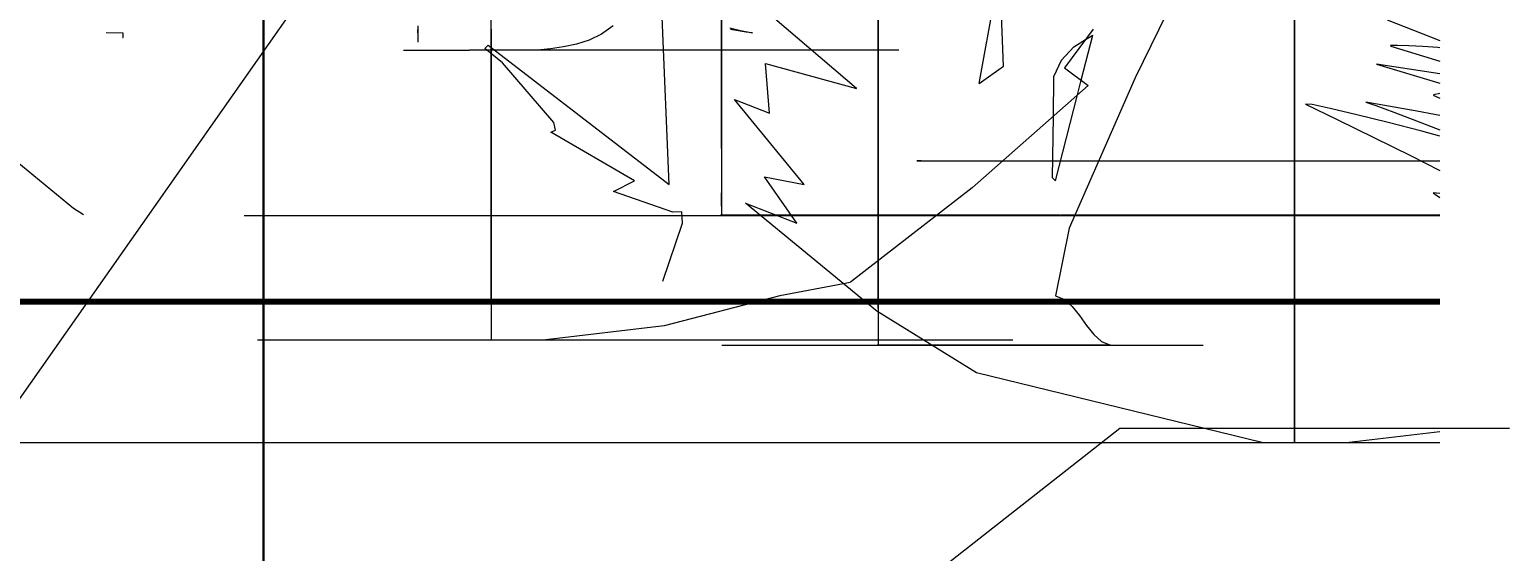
# Model space of a CAD drawing. Header units: inches. Extents: x -9046 to -8234, y -279 to 479.
# Drawn here: x -8398 to -8335, y -22.6 to -0.4 of the extents above; entities that cross this region are included whole.
import ezdxf

# ---------------------------------------------------------------- set-up
doc = ezdxf.new("R2010")
doc.units = ezdxf.units.IN
doc.header["$MEASUREMENT"] = 0
for name, color, linetype, lineweight in [('A-ANNO-DIMS-1', 211, 'Continuous', 30), ('A-DETL-GENF', 92, 'Continuous', 9), ('C-TOPO', 7, 'Continuous', 9), ('C-TOPO-MAJR', 7, 'Continuous', 80), ('G-ANNO-TEXT', 231, 'Continuous', 9)]:
    doc.layers.add(name, color=color, linetype=linetype, lineweight=lineweight)
doc.styles.add('Century Gothic_B', font='GOTHICB.TTF', dxfattribs={"height": 4.5})
doc.dimstyles.new('OD__1_16__Tol__', dxfattribs={"dimscale": 12, "dimtxt": 4.698757, "dimasz": 0.5, "dimexe": 0.375, "dimexo": 0.25, "dimgap": 0.0625, "dimtad": 1, "dimdec": 4, "dimrnd": 0.0625, "dimzin": 3, "dimdsep": 46, "dimlunit": 4, "dimtxsty": 'Century Gothic_B', "dimblk1": 'OBLIQUE', "dimblk2": 'OBLIQUE', "dimsah": 1, "dimcen": 0.09, "dimdle": 0.375, "dimazin": 0, "dimtfac": 1, "dimtdec": 4, "dimtix": 1, "dimtmove": 0, "dimatfit": 3, "dimfxl": 1, "dimtvp": 1, "dimtfill": 1, "dimfrac": 2, "dimtolj": 1, "dimtzin": 0, "dimlwd": 30, "dimlwe": 30, "dimarcsym": 2})

# ---------------------------------------------------------------- blocks, each defined once
blk = doc.blocks.new('hydrangea 26752 - hydrangea 26752-1770219-BUILDING SECTION - EAST_WEST - LOOKING SOUTH')
at = {"layer": 'A-DETL-GENF'}
for p, q in [((-8381.49, -0.252), (-8381.49, -0.6)), ((-8381.49, -0.34), (-8381.49, -0.443)), ((-8381.49, -0.516), (-8381.49, -0.398)), ((-8381.49, -0.443), (-8381.49, -0.553)), ((-8381.49, -0.553), (-8381.49, -0.516)), ((-8381.49, -0.6), (-8381.49, -0.852)), ((-8373.664, -0.6), (-8374.186, -0.852)), ((-8373.161, -0.252), (-8373.664, -0.6)), ((-8368.186, -0.34), (-8367.733, -0.443)), ((-8367.489, -0.516), (-8368.162, -0.398)), ((-8367.733, -0.443), (-8367.225, -0.553)), ((-8367.225, -0.553), (-8367.489, -0.516)), ((-8381.49, -0.852), (-8381.49, -0.946)), ((-8375.829, -1.223), (-8376.39, -1.282)), ((-8375.273, -1.144), (-8375.829, -1.223)), ((-8374.724, -1.027), (-8375.273, -1.144)), ((-8374.186, -0.852), (-8374.724, -1.027)), ((-8382.101, -1.282), (-8381.999, -1.282)), ((-8381.999, -1.282), (-8380.667, -1.282)), ((-8380.667, -1.282), (-8379.847, -1.282)), ((-8379.847, -1.282), (-8379.284, -1.282)), ((-8378.555, -1.282), (-8379.284, -1.282)), ((-8378.555, -1.282), (-8379.284, -1.282)), ((-8378.211, -1.282), (-8378.555, -1.282)), ((-8378.211, -1.282), (-8378.555, -1.282)), ((-8376.39, -1.282), (-8378.211, -1.282)), ((-8371.01, -1.282), (-8378.211, -1.282)), ((-8375.091, -1.282), (-8375.973, -1.282)), ((-8371.241, -1.282), (-8375.091, -1.282)), ((-8371.01, -1.282), (-8371.241, -1.282)), ((-8364.709, -1.282), (-8371.01, -1.282)), ((-8367.844, -1.282), (-8371.01, -1.282)), ((-8365.009, -1.282), (-8367.844, -1.282)), ((-8364.709, -1.282), (-8365.009, -1.282)), ((-8362.848, -1.282), (-8364.703, -1.282)), ((-8360.986, -1.282), (-8364.703, -1.282)), ((-8361.47, -1.282), (-8362.848, -1.282)), ((-8360.986, -1.282), (-8361.47, -1.282))]:
    blk.add_line(p, q, dxfattribs=at)
blk = doc.blocks.new('yew 26768 - yew 26768-V20-BUILDING SECTION - EAST_WEST - LOOKING SOUTH')
at = {"layer": 'A-DETL-GENF'}
for p, q in [((-8344.131, 4.793), (-8344.131, -1.211)), ((-8362.789, -2.911), (-8367.783, 1.34)), ((-8344.131, -1.211), (-8344.131, 1.499)), ((-8344.131, 1.499), (-8344.131, -0.945)), ((-8344.131, -2.911), (-8344.131, 1.34)), ((-8344.131, -0.945), (-8344.131, 0.011)), ((-8344.131, 0.011), (-8344.131, -4.452)), ((-8366.508, -3.973), (-8366.668, -1.848)), ((-8366.668, -1.848), (-8362.789, -2.911)), ((-8344.131, -3.973), (-8344.131, -1.848)), ((-8344.131, -1.848), (-8344.131, -2.911)), ((-8365.021, -7.002), (-8367.996, -3.389)), ((-8367.996, -3.389), (-8366.508, -3.973)), ((-8344.131, -7.002), (-8344.131, -3.389)), ((-8344.131, -3.389), (-8344.131, -3.973)), ((-8344.131, -4.452), (-8344.131, -4.77)), ((-8344.131, -4.77), (-8344.131, -6.417)), ((-8365.339, -8.649), (-8366.721, -6.683)), ((-8366.721, -6.683), (-8365.021, -7.002)), ((-8344.131, -6.417), (-8344.131, -7.161)), ((-8344.131, -8.649), (-8344.131, -6.683)), ((-8344.131, -6.683), (-8344.131, -7.002)), ((-8344.131, -7.161), (-8344.131, -11.518)), ((-8361.923, -12.409), (-8367.518, -7.799)), ((-8367.518, -7.799), (-8365.339, -8.649)), ((-8344.131, -12.409), (-8344.131, -7.799)), ((-8344.131, -7.799), (-8344.131, -8.649)), ((-8344.131, -11.518), (-8344.131, -15.556)), ((-8357.688, -15.025), (-8361.923, -12.409)), ((-8344.131, -15.025), (-8344.131, -12.409)), ((-8345.521, -18), (-8357.688, -15.025)), ((-8344.131, -18), (-8344.131, -15.025)), ((-8344.131, -15.556), (-8344.131, -16.124)), ((-8344.131, -16.124), (-8344.131, -17.399)), ((-8344.131, -17.399), (-8344.131, -18)), ((-8337.938, -17.539), (-8341.802, -18))]:
    blk.add_line(p, q, dxfattribs=at)
blk = doc.blocks.new('fountain grass 26746 - fountain grass 26746-V21-BUILDING SECTION - EAST_WEST - LOOKING SOUTH')
at = {"layer": 'A-DETL-GENF'}
for p, q in [((-8368.546, 0.581), (-8368.546, -0.743)), ((-8368.546, -0.743), (-8368.546, 0.013)), ((-8368.546, 0.013), (-8368.546, -1.245)), ((-8340.187, 0.013), (-8337.938, -0.877)), ((-8394.032, -0.554), (-8394.758, -0.545)), ((-8394.032, -0.743), (-8394.032, -0.554)), ((-8368.546, -0.429), (-8368.546, -0.059)), ((-8368.546, -0.754), (-8368.546, -0.429)), ((-8368.546, -0.543), (-8368.546, -0.563)), ((-8368.546, -0.554), (-8368.546, -0.543)), ((-8368.546, -0.743), (-8368.546, -0.554)), ((-8368.546, -0.563), (-8368.546, -0.613)), ((-8368.546, -0.613), (-8368.546, -0.693)), ((-8394.068, -0.75), (-8394.032, -0.743)), ((-8368.546, -0.693), (-8368.546, -0.804)), ((-8368.546, -0.997), (-8368.546, -0.764)), ((-8368.546, -1.082), (-8368.546, -0.764)), ((-8368.546, -0.818), (-8368.546, -0.947)), ((-8368.546, -0.947), (-8368.546, -1.121)), ((-8368.546, -1.121), (-8368.546, -0.997)), ((-8368.546, -1.099), (-8368.546, -1.081)), ((-8368.546, -1.081), (-8368.546, -1.086)), ((-8368.546, -1.522), (-8368.546, -1.082)), ((-8368.546, -1.086), (-8368.546, -1.121)), ((-8368.546, -1.132), (-8368.546, -1.099)), ((-8368.546, -1.121), (-8368.546, -2.823)), ((-8368.546, -1.173), (-8368.546, -1.132)), ((-8368.546, -1.213), (-8368.546, -1.173)), ((-8368.546, -1.245), (-8368.546, -1.213)), ((-8339.752, -1.081), (-8340.037, -1.086)), ((-8340.037, -1.086), (-8340.035, -1.121)), ((-8340.035, -1.121), (-8337.938, -1.759)), ((-8339.267, -1.099), (-8339.752, -1.081)), ((-8338.665, -1.132), (-8339.267, -1.099)), ((-8338.032, -1.173), (-8338.661, -1.133)), ((-8337.938, -1.179), (-8338.032, -1.173)), ((-8368.546, -2.011), (-8368.546, -1.522)), ((-8368.546, -2.823), (-8368.546, -1.877)), ((-8368.546, -1.877), (-8368.546, -2.997)), ((-8337.938, -2.289), (-8340.64, -1.877)), ((-8340.64, -1.877), (-8337.938, -2.694)), ((-8368.546, -2.495), (-8368.546, -2.011)), ((-8368.546, -2.921), (-8368.546, -2.495)), ((-8368.546, -2.822), (-8368.546, -2.865)), ((-8368.546, -2.823), (-8368.546, -2.822)), ((-8368.546, -4.524), (-8368.546, -2.823)), ((-8368.546, -5.163), (-8368.546, -2.823)), ((-8368.546, -2.823), (-8368.546, -4.524)), ((-8368.546, -2.865), (-8368.546, -2.941)), ((-8368.546, -3.22), (-8368.546, -2.921)), ((-8368.546, -2.941), (-8368.546, -3.041)), ((-8368.546, -2.997), (-8368.546, -3.025)), ((-8368.546, -3.025), (-8368.546, -3.054)), ((-8368.546, -3.041), (-8368.546, -3.156)), ((-8368.546, -3.054), (-8368.546, -3.084)), ((-8368.546, -3.084), (-8368.546, -3.114)), ((-8368.546, -3.114), (-8368.546, -3.143)), ((-8368.546, -3.143), (-8368.546, -3.172)), ((-8338.001, -3.143), (-8338.16, -3.172)), ((-8337.938, -3.135), (-8338.001, -3.143)), ((-8368.546, -3.156), (-8368.546, -3.275)), ((-8368.546, -3.172), (-8368.546, -3.201)), ((-8368.546, -3.201), (-8368.546, -4.524)), ((-8368.546, -3.39), (-8368.546, -3.237)), ((-8368.546, -3.275), (-8368.546, -3.39)), ((-8368.546, -4.524), (-8368.546, -3.496)), ((-8368.546, -3.496), (-8368.546, -3.64)), ((-8368.546, -3.605), (-8368.546, -3.579)), ((-8368.546, -3.579), (-8368.546, -4.244)), ((-8368.546, -3.767), (-8368.546, -3.605)), ((-8368.546, -3.64), (-8368.546, -3.923)), ((-8368.546, -4.033), (-8368.546, -3.767)), ((-8343.379, -3.605), (-8343.665, -3.579)), ((-8343.665, -3.579), (-8342.31, -4.244)), ((-8342.608, -3.767), (-8343.379, -3.605)), ((-8341.484, -4.033), (-8342.608, -3.767)), ((-8339.166, -3.841), (-8341.094, -3.496)), ((-8341.094, -3.496), (-8340.674, -3.64)), ((-8340.674, -3.64), (-8339.906, -3.923)), ((-8338.16, -3.172), (-8338.22, -3.201)), ((-8338.22, -3.201), (-8337.938, -3.331)), ((-8368.546, -3.923), (-8368.546, -4.288)), ((-8368.546, -4.369), (-8368.546, -4.033)), ((-8368.546, -4.244), (-8368.546, -5.004)), ((-8368.546, -4.288), (-8368.546, -4.682)), ((-8368.546, -4.742), (-8368.546, -4.369)), ((-8342.31, -4.244), (-8340.759, -5.004)), ((-8340.139, -4.369), (-8341.484, -4.033)), ((-8338.706, -4.742), (-8340.139, -4.369)), ((-8339.906, -3.923), (-8338.939, -4.288)), ((-8337.938, -4.061), (-8339.144, -3.845)), ((-8338.939, -4.288), (-8337.938, -4.676)), ((-8368.546, -4.682), (-8368.546, -5.047)), ((-8368.546, -5.12), (-8368.546, -4.742)), ((-8368.546, -5.004), (-8368.546, -5.793)), ((-8340.759, -5.004), (-8339.16, -5.793)), ((-8337.938, -4.951), (-8338.706, -4.742)), ((-8368.546, -5.047), (-8368.546, -5.328)), ((-8368.546, -5.091), (-8368.546, -5.238)), ((-8368.546, -5.249), (-8368.546, -5.091)), ((-8368.546, -5.47), (-8368.546, -5.12)), ((-8368.546, -5.328), (-8368.546, -5.47)), ((-8368.546, -5.793), (-8368.546, -6.546)), ((-8339.16, -5.793), (-8337.938, -6.407)), ((-8368.546, -6.546), (-8368.546, -7.197)), ((-8368.546, -7.197), (-8368.546, -7.679)), ((-8368.546, -7.372), (-8368.546, -7.36)), ((-8368.546, -7.36), (-8368.546, -7.433)), ((-8368.546, -7.406), (-8368.546, -7.372)), ((-8368.546, -7.464), (-8368.546, -7.406)), ((-8368.546, -7.433), (-8368.546, -7.576)), ((-8368.546, -7.545), (-8368.546, -7.464)), ((-8368.546, -7.649), (-8368.546, -7.545)), ((-8338.089, -7.372), (-8338.22, -7.36)), ((-8338.22, -7.36), (-8338.127, -7.433)), ((-8338.127, -7.433), (-8337.938, -7.562)), ((-8337.938, -7.388), (-8338.089, -7.372)), ((-8368.546, -7.576), (-8368.546, -7.759)), ((-8368.546, -7.777), (-8368.546, -7.649)), ((-8368.546, -7.679), (-8368.546, -7.927)), ((-8368.546, -7.759), (-8368.546, -7.954)), ((-8368.546, -7.927), (-8368.546, -7.777)), ((-8368.546, -7.954), (-8368.546, -8.129)), ((-8368.546, -8.129), (-8368.546, -8.256)), ((-8388.88, -8.333), (-8387.151, -8.333)), ((-8387.151, -8.333), (-8378.245, -8.333)), ((-8378.245, -8.333), (-8368.546, -8.333)), ((-8366.886, -8.32), (-8368.59, -8.32)), ((-8368.546, -8.256), (-8368.546, -8.305)), ((-8368.546, -8.305), (-8368.546, -8.333)), ((-8368.546, -8.333), (-8366.869, -8.333)), ((-8366.184, -8.319), (-8366.886, -8.32)), ((-8366.869, -8.333), (-8366.148, -8.333)), ((-8365.571, -8.319), (-8366.184, -8.319)), ((-8366.148, -8.333), (-8365.561, -8.333)), ((-8359.376, -8.316), (-8365.571, -8.319)), ((-8365.561, -8.333), (-8359.399, -8.333)), ((-8359.685, -8.333), (-8359.399, -8.333)), ((-8359.399, -8.333), (-8354.083, -8.333)), ((-8359.399, -8.333), (-8337.938, -8.333)), ((-8354.096, -8.314), (-8359.376, -8.316)), ((-8353.492, -8.313), (-8354.078, -8.314)), ((-8354.066, -8.333), (-8353.501, -8.333)), ((-8353.501, -8.333), (-8337.938, -8.333)), ((-8337.938, -8.306), (-8353.492, -8.313))]:
    blk.add_line(p, q, dxfattribs=at)
blk = doc.blocks.new('lupin 26755 - lupin 26755-V22-BUILDING SECTION - EAST_WEST - LOOKING SOUTH')
at = {"layer": 'A-DETL-GENF'}
for p, q in [((-8346.731, 6.101), (-8350.923, -2.462)), ((-8361.874, 4.974), (-8361.874, -2.298)), ((-8361.874, -2.298), (-8361.874, 2.191)), ((-8361.874, -1.962), (-8361.874, 2.191)), ((-8357.574, -2.703), (-8356.684, 2.191)), ((-8356.536, -1.962), (-8356.684, 2.191)), ((-8370.772, -7.004), (-8371.069, 0.115)), ((-8361.874, -2.298), (-8361.874, 0.115)), ((-8378.632, -1.22), (-8378.484, -1.072)), ((-8377.871, -1.83), (-8378.632, -1.22)), ((-8378.484, -1.072), (-8370.772, -7.004)), ((-8361.874, -1.148), (-8361.874, -0.641)), ((-8361.874, -2.298), (-8361.874, -0.641)), ((-8361.874, -1.22), (-8361.874, -1.072)), ((-8361.874, -1.072), (-8361.874, -2.298)), ((-8361.874, -1.148), (-8361.874, -1.731)), ((-8361.874, -1.83), (-8361.874, -1.22)), ((-8353.531, -1.148), (-8354.071, -1.731)), ((-8353.531, -1.148), (-8353.035, -0.834)), ((-8353.22, -2.565), (-8352.73, -0.641)), ((-8353.035, -0.834), (-8352.73, -0.641)), ((-8375.694, -4.363), (-8377.871, -1.83)), ((-8361.874, -1.74), (-8361.874, -2.298)), ((-8361.874, -2.298), (-8361.874, -1.83)), ((-8354.071, -1.731), (-8354.395, -2.415)), ((-8361.874, -2.298), (-8361.874, -1.962)), ((-8361.874, -4.363), (-8361.874, -2.306)), ((-8361.874, -2.306), (-8361.874, -7.004)), ((-8361.874, -7.004), (-8361.874, -2.306)), ((-8361.874, -2.306), (-8361.874, -2.46)), ((-8361.874, -2.703), (-8361.874, -2.306)), ((-8361.874, -2.703), (-8361.874, -2.306)), ((-8361.874, -2.306), (-8361.874, -2.415)), ((-8361.874, -6.855), (-8361.874, -2.306)), ((-8361.874, -2.415), (-8361.874, -6.707)), ((-8361.874, -2.462), (-8361.874, -8.866)), ((-8357.574, -2.703), (-8356.536, -1.962)), ((-8354.395, -2.415), (-8354.42, -4.107)), ((-8350.923, -2.462), (-8353.734, -8.866)), ((-8353.378, -3.188), (-8353.22, -2.565)), ((-8354.311, -6.855), (-8353.378, -3.188)), ((-8375.612, -4.696), (-8375.694, -4.363)), ((-8361.874, -4.696), (-8361.874, -4.363)), ((-8354.42, -4.107), (-8354.459, -6.707)), ((-8375.814, -4.779), (-8375.612, -4.696)), ((-8372.255, -6.855), (-8375.814, -4.779)), ((-8361.874, -4.779), (-8361.874, -4.696)), ((-8361.874, -6.855), (-8361.874, -4.779)), ((-8373.145, -7.3), (-8372.255, -6.855)), ((-8361.874, -6.707), (-8361.874, -6.855)), ((-8361.874, -7.3), (-8361.874, -6.855)), ((-8354.459, -6.707), (-8354.311, -6.855)), ((-8370.624, -8.19), (-8373.145, -7.3)), ((-8361.874, -8.19), (-8361.874, -7.3)), ((-8370.231, -8.165), (-8370.624, -8.19)), ((-8370.201, -8.654), (-8370.231, -8.165)), ((-8361.874, -8.654), (-8361.874, -8.165)), ((-8361.874, -8.165), (-8361.874, -8.19)), ((-8371.047, -11.127), (-8370.201, -8.654)), ((-8361.874, -10.253), (-8361.874, -8.654)), ((-8361.874, -8.866), (-8361.874, -10.253)), ((-8353.734, -8.866), (-8354.311, -11.749)), ((-8361.874, -12.287), (-8361.874, -10.253)), ((-8361.874, -10.253), (-8361.874, -11.749)), ((-8361.874, -11.749), (-8361.874, -11.905)), ((-8361.874, -11.905), (-8361.874, -12.205)), ((-8354.311, -11.749), (-8353.935, -11.905)), ((-8353.935, -11.905), (-8353.602, -12.205)), ((-8361.874, -12.205), (-8361.874, -12.439)), ((-8361.874, -12.439), (-8361.874, -12.593)), ((-8361.874, -12.593), (-8361.874, -13.009)), ((-8353.602, -12.205), (-8353.294, -12.593)), ((-8353.294, -12.593), (-8352.994, -13.009)), ((-8361.874, -13.009), (-8361.874, -13.397)), ((-8352.994, -13.009), (-8352.687, -13.397)), ((-8368.531, -13.853), (-8367.965, -13.853)), ((-8367.965, -13.853), (-8365.049, -13.853)), ((-8365.049, -13.853), (-8361.874, -13.853)), ((-8359.597, -13.846), (-8361.906, -13.843)), ((-8361.874, -13.397), (-8361.874, -13.698)), ((-8361.874, -13.698), (-8361.874, -13.853)), ((-8361.874, -13.853), (-8359.585, -13.853)), ((-8351.977, -13.853), (-8359.597, -13.846)), ((-8359.585, -13.853), (-8348.018, -13.853)), ((-8356.953, -13.853), (-8348.018, -13.853)), ((-8352.687, -13.397), (-8352.353, -13.698)), ((-8352.353, -13.698), (-8351.977, -13.853))]:
    blk.add_line(p, q, dxfattribs=at)
blk = doc.blocks.new('yew 26768 - yew 26768-V23-BUILDING SECTION - EAST_WEST - LOOKING SOUTH')
at = {"layer": 'A-DETL-GENF'}
for p, q in [((-8378.362, -2.626), (-8378.362, 0.987)), ((-8378.362, -0.394), (-8378.362, -2.041)), ((-8352.709, -0.394), (-8353.931, -2.041)), ((-8378.362, -2.041), (-8378.362, -2.785)), ((-8378.362, -4.273), (-8378.362, -2.307)), ((-8378.362, -2.307), (-8378.362, -2.626)), ((-8353.931, -2.041), (-8352.921, -2.785)), ((-8378.362, -2.785), (-8378.362, -7.142)), ((-8352.921, -2.785), (-8357.862, -7.142)), ((-8378.362, -8.033), (-8378.362, -3.423)), ((-8378.362, -3.423), (-8378.362, -4.273)), ((-8396.154, -8.033), (-8398.569, -6.042)), ((-8378.362, -7.142), (-8378.362, -11.18)), ((-8357.862, -7.142), (-8363.052, -11.166)), ((-8395.723, -8.299), (-8396.154, -8.033)), ((-8378.362, -10.649), (-8378.362, -8.033)), ((-8378.362, -12.057), (-8378.362, -10.649)), ((-8378.362, -11.18), (-8378.362, -11.748)), ((-8363.35, -11.233), (-8366.056, -11.748)), ((-8363.069, -11.18), (-8363.35, -11.233)), ((-8378.362, -11.748), (-8378.362, -13.022)), ((-8366.056, -11.748), (-8370.992, -13.022)), ((-8378.362, -13.022), (-8378.362, -13.624)), ((-8370.992, -13.022), (-8376.033, -13.624)), ((-8388.317, -13.624), (-8387.43, -13.624)), ((-8387.43, -13.624), (-8382.855, -13.624)), ((-8382.855, -13.624), (-8377.874, -13.624)), ((-8377.874, -13.624), (-8370.628, -13.624)), ((-8377.801, -13.624), (-8376.033, -13.624)), ((-8370.628, -13.624), (-8365.292, -13.624)), ((-8370.154, -13.624), (-8359.956, -13.624)), ((-8365.292, -13.624), (-8361.549, -13.624)), ((-8361.549, -13.624), (-8359.956, -13.624)), ((-8359.956, -13.624), (-8356.135, -13.624)), ((-8359.956, -13.624), (-8359.081, -13.624)), ((-8359.081, -13.624), (-8357.568, -13.624)), ((-8357.568, -13.624), (-8356.692, -13.624)), ((-8356.692, -13.624), (-8356.135, -13.624))]:
    blk.add_line(p, q, dxfattribs=at)
blk = doc.blocks.new('_Oblique')
at = {"color": 0, "linetype": 'ByBlock', "lineweight": -2}
blk.add_line((-0.5, -0.5), (0.5, 0.5), dxfattribs=at)
blk = doc.blocks.new('DIMBLOCK2-BUILDING SECTION - EAST_WEST - LOOKING SOUTH')
at = {"layer": 'A-ANNO-DIMS-1', "color": 0, "lineweight": 30, "transparency": 16777216}
for p, q in [((-8388.062, -99.875), (-8388.062, 8.75)), ((-8396.069, 4.25), (-8383.562, 4.25)), ((-8388.569, -95.375), (-8383.562, -95.375))]:
    blk.add_line(p, q, dxfattribs=at)
at = {"layer": 'Defpoints', "color": 0, "transparency": 16777216}
for p in [(-8399.069, 4.25), (-8388.062, 4.25), (-8391.569, -95.375)]:
    blk.add_point(p, dxfattribs=at)
at = {"layer": 'A-ANNO-DIMS-1', "color": 0, "lineweight": 30, "transparency": 16777216, "xscale": 5.999999999999999, "yscale": 5.999999999999999, "zscale": 5.999999999999999}
for p, rotation in [((-8388.062, 4.25), 90), ((-8388.062, -95.375), 270)]:
    blk.add_blockref('_Oblique', p, dxfattribs=dict(at, rotation=rotation))
at = {"layer": 'A-ANNO-DIMS-1', "color": 0, "transparency": 16777216, "insert": (-8391.527, -45.562), "char_height": 4.5, "attachment_point": 5, "rotation": 90, "style": 'Century Gothic_B', "bg_fill": 3, "box_fill_scale": 1.25, "bg_fill_color": 256, "bg_fill_true_color": 13158600, "bg_fill_transparency": 0}
blk.add_mtext('\\A1;8\'-3 5/8"', dxfattribs=at)

msp = doc.modelspace()

# ---------------------------------------------------------------- linework, layer by layer
at = {"layer": 'C-TOPO'}
for p, q in [((-8360.04401, -6), (-8360.23096, -6)), ((-8360.23096, -6), (-8356.56735, -6)), ((-8356.56735, -6), (-8355.61135, -6)), ((-8355.60456, -6), (-8354.44875, -6)), ((-8354.44875, -6), (-8354.09345, -6)), ((-8354.09345, -6), (-8352.47627, -6)), ((-8352.47627, -6), (-8339.03602, -6)), ((-8339.01966, -6), (-8338.7483, -6)), ((-8338.7483, -6), (-8337.93848, -6)), ((-8398.56938, -18), (-8337.93848, -18))]:
    msp.add_line(p, q, dxfattribs=at)
at = {"layer": 'C-TOPO-MAJR'}
for p, q in [((-8383.2668, -12), (-8398.56938, -12)), ((-8368.11076, -12), (-8383.2668, -12)), ((-8367.0321, -12), (-8368.11076, -12)), ((-8362.41926, -12), (-8367.0321, -12)), ((-8354.905, -12), (-8362.41926, -12)), ((-8353.82958, -12), (-8354.90479, -12))]:
    msp.add_line(p, q, dxfattribs=at)
at = {"layer": 'C-TOPO-MAJR', "flags": 128}
msp.add_lwpolyline([(-8337.93848, -12), (-8349.87877, -12), (-8353.82958, -12)], dxfattribs=at)
at = {"layer": 'G-ANNO-TEXT'}
for p, q in [((-8402.99212, -22.60766), (-8351.45254, 50.80223)), ((-8447.90534, -92.91004), (-8351.57754, -17.38753)), ((-8351.57754, -17.38753), (-8334.97781, -17.38753))]:
    msp.add_line(p, q, dxfattribs=at)

# ---------------------------------------------------------------- block references
at = {"layer": 'A-DETL-GENF'}
for name in ['hydrangea 26752 - hydrangea 26752-1770219-BUILDING SECTION - EAST_WEST - LOOKING SOUTH', 'fountain grass 26746 - fountain grass 26746-V21-BUILDING SECTION - EAST_WEST - LOOKING SOUTH', 'lupin 26755 - lupin 26755-V22-BUILDING SECTION - EAST_WEST - LOOKING SOUTH', 'yew 26768 - yew 26768-V23-BUILDING SECTION - EAST_WEST - LOOKING SOUTH', 'yew 26768 - yew 26768-V20-BUILDING SECTION - EAST_WEST - LOOKING SOUTH']:
    msp.add_blockref(name, (0, 0), dxfattribs=at)

# ---------------------------------------------------------------- next in the draw order: dimensions: what is measured, and where the dimension line sits
at = {"layer": 'A-ANNO-DIMS-1'}
dim = msp.add_linear_dim(base=(-8388.06195, 4.25), p1=(-8391.56938, -95.375), p2=(-8399.06938, 4.25), angle=90, dimstyle='OD__1_16__Tol__', override={"dimpost": '<>', "dimfxl": 99.90691}, dxfattribs=at)
dim.commit()
dim.dimension.update_dxf_attribs({"geometry": 'DIMBLOCK2-BUILDING SECTION - EAST_WEST - LOOKING SOUTH', "text_midpoint": (-8391.52694, -45.5625)})

doc.saveas('drawing.dxf')
